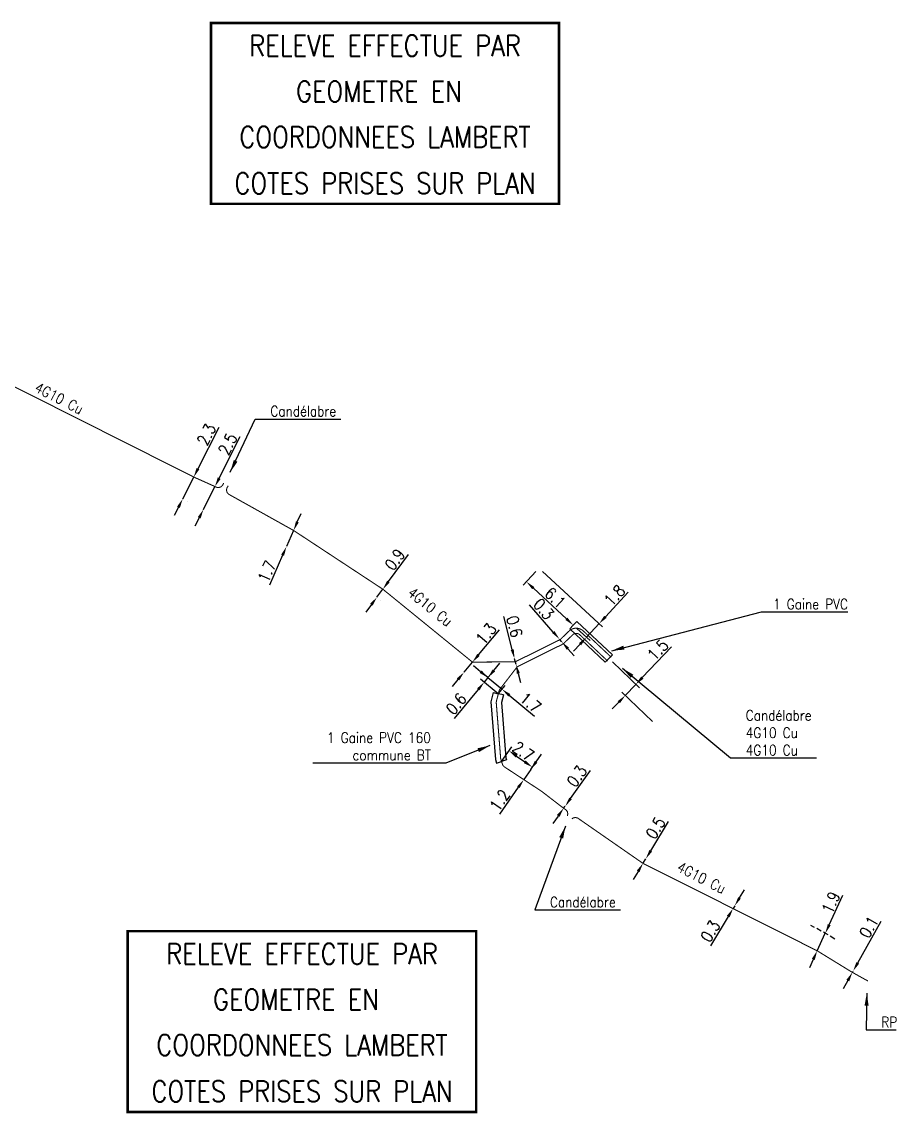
# Model space of a CAD drawing. Header units: millimetres. Extents: x 257011 to 257981, y 142997 to 144000.
# Drawn here: x 257713 to 257796.8, y 143446.5 to 143551.1 of the extents above; entities that cross this region are included whole.
import ezdxf
from ezdxf.enums import TextEntityAlignment as Align

# ---------------------------------------------------------------- set-up
doc = ezdxf.new("R2010")
doc.units = ezdxf.units.MM
doc.header["$PDMODE"] = 34
for name, pattern in [('B_ST_Al', [2000, 1000, 1000]), ('DASHED', [0.75, 0.5, -0.25]), ('E_ST_Cu', [2000, 1000, 1000])]:
    doc.linetypes.add(name, pattern=pattern)
doc.layers.get('DEFPOINTS').update_dxf_attribs({"linetype": 'CONTINUOUS'})
for name, color, linetype in [('E_110', 1, 'CONTINUOUS'), ('E_400', 7, 'CONTINUOUS'), ('E_920', 7, 'CONTINUOUS')]:
    doc.layers.add(name, color=color, linetype=linetype)
doc.styles.get("Standard").update_dxf_attribs({"font": 'romans.shx', "width": 0.85})
doc.dimstyles.get("Standard").update_dxf_attribs({"dimtxt": 1.5, "dimasz": 1.2, "dimexe": 0.625, "dimexo": 0.625, "dimgap": 0.25, "dimtad": 1, "dimdec": 1, "dimzin": 0, "dimdsep": 46, "dimtxsty": 'Standard', "dimcen": -0.5, "dimadec": 0, "dimazin": 0, "dimtfac": 1, "dimtdec": 1, "dimtmove": 0, "dimatfit": 3, "dimfxl": 0, "dimtolj": 1, "dimtzin": 0, "dimarcsym": 0})

# ---------------------------------------------------------------- blocks, each defined once
blk = doc.blocks.new('*D237')
at = {"layer": 'DEFPOINTS', "color": 0, "linetype": 'Continuous', "transparency": 16777216}
for p in [(257729.49, 143507.5), (257728.43, 143505.41), (257728.43, 143505.41)]:
    blk.add_point(p, dxfattribs=at)
at = {"layer": 'E_110', "color": 0, "linetype": 'Continuous', "lineweight": -2, "transparency": 16777216}
for p, q in [((257729.9, 143508.31), (257731.91, 143512.29)), ((257728.43, 143505.41), (257729.49, 143507.5)), ((257728.02, 143504.6), (257727.62, 143503.8)), ((257728.85, 143505.2), (257728.85, 143505.19))]:
    blk.add_line(p, q, dxfattribs=at)
at = {"layer": 'E_110', "color": 0, "linetype": 'Continuous', "transparency": 16777216}
for points in [[(257729.76, 143508.37), (257730.03, 143508.24), (257729.49, 143507.5)], [(257727.89, 143504.67), (257728.16, 143504.54), (257728.43, 143505.41)]]:
    blk.add_solid(points, dxfattribs=at)
at = {"layer": 'E_110', "color": 0, "linetype": 'Continuous', "transparency": 16777216, "insert": (257730.71, 143511.57), "char_height": 1.125, "attachment_point": 5, "rotation": 63.1761}
blk.add_mtext('\\A1;2.3', dxfattribs=at)
blk = doc.blocks.new('*D238')
at = {"layer": 'DEFPOINTS', "color": 0, "linetype": 'Continuous', "transparency": 16777216}
for p in [(257731.52, 143506.59), (257730.42, 143504.4), (257730.42, 143504.4)]:
    blk.add_point(p, dxfattribs=at)
at = {"layer": 'E_110', "color": 0, "linetype": 'Continuous', "lineweight": -2, "transparency": 16777216}
for p, q in [((257731.93, 143507.39), (257733.94, 143511.38)), ((257730.42, 143504.4), (257731.52, 143506.59)), ((257730.01, 143503.6), (257729.6, 143502.8))]:
    blk.add_line(p, q, dxfattribs=at)
at = {"layer": 'E_110', "color": 0, "linetype": 'Continuous', "transparency": 16777216}
for points in [[(257731.79, 143507.46), (257732.06, 143507.32), (257731.52, 143506.59)], [(257729.88, 143503.67), (257730.14, 143503.53), (257730.42, 143504.4)]]:
    blk.add_solid(points, dxfattribs=at)
at = {"layer": 'E_110', "color": 0, "linetype": 'Continuous', "transparency": 16777216, "insert": (257732.74, 143510.66), "char_height": 1.125, "attachment_point": 5, "rotation": 63.1761}
blk.add_mtext('\\A1;2.5', dxfattribs=at)
blk = doc.blocks.new('*D239')
at = {"layer": 'DEFPOINTS', "color": 0, "linetype": 'Continuous', "transparency": 16777216}
for p in [(257739.05, 143502.38), (257738.37, 143500.83), (257738.37, 143500.83)]:
    blk.add_point(p, dxfattribs=at)
at = {"layer": 'E_110', "color": 0, "linetype": 'Continuous', "lineweight": -2, "transparency": 16777216}
for p, q in [((257739.41, 143503.2), (257739.78, 143504.02)), ((257739.05, 143502.38), (257738.37, 143500.83)), ((257738.62, 143502.57), (257738.62, 143502.57)), ((257738, 143500.01), (257736.73, 143497.13))]:
    blk.add_line(p, q, dxfattribs=at)
at = {"layer": 'E_110', "color": 0, "linetype": 'Continuous', "transparency": 16777216}
for points in [[(257739.28, 143503.26), (257739.55, 143503.14), (257739.05, 143502.38)], [(257737.86, 143500.07), (257738.14, 143499.95), (257738.37, 143500.83)]]:
    blk.add_solid(points, dxfattribs=at)
at = {"layer": 'E_110', "color": 0, "linetype": 'Continuous', "transparency": 16777216, "insert": (257736.5, 143498.46), "char_height": 1.125, "attachment_point": 5, "rotation": 66.1173}
blk.add_mtext('\\A1;1.7', dxfattribs=at)
blk = doc.blocks.new('*D240')
at = {"layer": 'DEFPOINTS', "color": 0, "linetype": 'Continuous', "transparency": 16777216}
for p in [(257747.04, 143495.99), (257747.04, 143495.99), (257747.6, 143496.75)]:
    blk.add_point(p, dxfattribs=at)
at = {"layer": 'E_110', "color": 0, "linetype": 'Continuous', "lineweight": -2, "transparency": 16777216}
for p, q in [((257748.13, 143497.48), (257750.05, 143500.08)), ((257747.04, 143495.99), (257747.6, 143496.75)), ((257746.51, 143495.27), (257745.98, 143494.54)), ((257747.42, 143495.71), (257747.42, 143495.71))]:
    blk.add_line(p, q, dxfattribs=at)
at = {"layer": 'E_110', "color": 0, "linetype": 'Continuous', "transparency": 16777216}
for points in [[(257748.01, 143497.57), (257748.25, 143497.39), (257747.6, 143496.75)], [(257746.39, 143495.36), (257746.63, 143495.18), (257747.04, 143495.99)]]:
    blk.add_solid(points, dxfattribs=at)
at = {"layer": 'E_110', "color": 0, "linetype": 'Continuous', "transparency": 16777216, "insert": (257748.75, 143499.59), "char_height": 1.125, "attachment_point": 5, "rotation": 53.6977}
blk.add_mtext('\\A1;0.9', dxfattribs=at)
blk = doc.blocks.new('*D241')
at = {"layer": 'DEFPOINTS', "color": 0, "linetype": 'Continuous', "transparency": 16777216}
for p in [(257756.19, 143489.76), (257755.38, 143488.79), (257755.38, 143488.79)]:
    blk.add_point(p, dxfattribs=at)
at = {"layer": 'E_110', "color": 0, "linetype": 'Continuous', "lineweight": -2, "transparency": 16777216}
for p, q in [((257756.77, 143490.45), (257758.78, 143492.86)), ((257755.38, 143488.79), (257756.19, 143489.76)), ((257754.8, 143488.1), (257754.23, 143487.41))]:
    blk.add_line(p, q, dxfattribs=at)
at = {"layer": 'E_110', "color": 0, "linetype": 'Continuous', "transparency": 16777216}
for points in [[(257756.65, 143490.55), (257756.88, 143490.35), (257756.19, 143489.76)], [(257754.69, 143488.2), (257754.92, 143488), (257755.38, 143488.79)]]:
    blk.add_solid(points, dxfattribs=at)
at = {"layer": 'E_110', "color": 0, "linetype": 'Continuous', "transparency": 16777216, "insert": (257757.49, 143492.48), "char_height": 1.125, "attachment_point": 5, "rotation": 50.129}
blk.add_mtext('\\A1;1.3', dxfattribs=at)
blk = doc.blocks.new('*D242')
at = {"layer": 'DEFPOINTS', "color": 0, "linetype": 'Continuous', "transparency": 16777216}
for p in [(257760.22, 143490.09), (257760.22, 143490.09), (257760.36, 143489.54)]:
    blk.add_point(p, dxfattribs=at)
at = {"layer": 'E_110', "color": 0, "linetype": 'Continuous', "lineweight": -2, "transparency": 16777216}
for p, q in [((257760, 143490.96), (257759.19, 143494.14)), ((257760.36, 143489.54), (257760.22, 143490.09)), ((257760.58, 143488.67), (257760.8, 143487.8))]:
    blk.add_line(p, q, dxfattribs=at)
at = {"layer": 'E_110', "color": 0, "linetype": 'Continuous', "transparency": 16777216}
for points in [[(257760.14, 143491), (257759.85, 143490.92), (257760.22, 143490.09)], [(257760.73, 143488.71), (257760.44, 143488.63), (257760.36, 143489.54)]]:
    blk.add_solid(points, dxfattribs=at)
at = {"layer": 'E_110', "color": 0, "linetype": 'Continuous', "transparency": 16777216, "insert": (257760.21, 143493.17), "char_height": 1.125, "attachment_point": 5, "rotation": 284.2829}
blk.add_mtext('\\A1;0.6', dxfattribs=at)
blk = doc.blocks.new('*D243')
at = {"layer": 'DEFPOINTS', "color": 0, "linetype": 'Continuous', "transparency": 16777216}
for p in [(257764.92, 143475.75), (257765.07, 143475.95), (257765.07, 143475.95)]:
    blk.add_point(p, dxfattribs=at)
at = {"layer": 'E_110', "color": 0, "linetype": 'Continuous', "lineweight": -2, "transparency": 16777216}
for p, q in [((257765.59, 143476.69), (257767.49, 143479.36)), ((257764.92, 143475.75), (257765.07, 143475.95)), ((257765.31, 143475.48), (257765.31, 143475.48)), ((257765.45, 143475.68), (257765.45, 143475.68)), ((257764.4, 143475.01), (257763.88, 143474.28))]:
    blk.add_line(p, q, dxfattribs=at)
at = {"layer": 'E_110', "color": 0, "linetype": 'Continuous', "transparency": 16777216}
for points in [[(257765.47, 143476.77), (257765.71, 143476.6), (257765.07, 143475.95)], [(257764.28, 143475.1), (257764.53, 143474.93), (257764.92, 143475.75)]]:
    blk.add_solid(points, dxfattribs=at)
at = {"layer": 'E_110', "color": 0, "linetype": 'Continuous', "transparency": 16777216, "insert": (257766.19, 143478.83), "char_height": 1.125, "attachment_point": 5, "rotation": 54.6481}
blk.add_mtext('\\A1;0.3', dxfattribs=at)
blk = doc.blocks.new('*D244')
at = {"layer": 'DEFPOINTS', "color": 0, "linetype": 'Continuous', "transparency": 16777216}
for p in [(257772.8, 143470.92), (257772.8, 143470.92), (257772.52, 143470.47)]:
    blk.add_point(p, dxfattribs=at)
at = {"layer": 'E_110', "color": 0, "linetype": 'Continuous', "lineweight": -2, "transparency": 16777216}
for p, q in [((257773.27, 143471.68), (257774.98, 143474.48)), ((257772.52, 143470.47), (257772.8, 143470.92)), ((257772.06, 143469.7), (257771.59, 143468.93))]:
    blk.add_line(p, q, dxfattribs=at)
at = {"layer": 'E_110', "color": 0, "linetype": 'Continuous', "transparency": 16777216}
for points in [[(257773.14, 143471.76), (257773.4, 143471.6), (257772.8, 143470.92)], [(257771.93, 143469.78), (257772.18, 143469.62), (257772.52, 143470.47)]]:
    blk.add_solid(points, dxfattribs=at)
at = {"layer": 'E_110', "color": 0, "linetype": 'Continuous', "transparency": 16777216, "insert": (257773.72, 143473.86), "char_height": 1.125, "attachment_point": 5, "rotation": 58.5298}
blk.add_mtext('\\A1;0.5', dxfattribs=at)
blk = doc.blocks.new('*D245')
at = {"layer": 'DEFPOINTS', "color": 0, "linetype": 'Continuous', "transparency": 16777216}
for p in [(257781.15, 143466.14), (257781.31, 143466.4), (257781.31, 143466.4)]:
    blk.add_point(p, dxfattribs=at)
at = {"layer": 'E_110', "color": 0, "linetype": 'Continuous', "lineweight": -2, "transparency": 16777216}
for p, q in [((257781.77, 143467.17), (257782.24, 143467.94)), ((257781.31, 143466.4), (257781.15, 143466.14)), ((257780.69, 143465.37), (257779, 143462.56))]:
    blk.add_line(p, q, dxfattribs=at)
at = {"layer": 'E_110', "color": 0, "linetype": 'Continuous', "transparency": 16777216}
for points in [[(257781.65, 143467.24), (257781.9, 143467.09), (257781.31, 143466.4)], [(257780.56, 143465.45), (257780.82, 143465.29), (257781.15, 143466.14)]]:
    blk.add_solid(points, dxfattribs=at)
at = {"layer": 'E_110', "color": 0, "linetype": 'Continuous', "transparency": 16777216, "insert": (257778.97, 143463.97), "char_height": 1.125, "attachment_point": 5, "rotation": 58.8812}
blk.add_mtext('\\A1;0.3', dxfattribs=at)
blk = doc.blocks.new('*D246')
at = {"layer": 'DEFPOINTS', "color": 0, "linetype": 'Continuous', "transparency": 16777216}
for p in [(257789.99, 143463.77), (257789.99, 143463.77), (257789.21, 143462.09)]:
    blk.add_point(p, dxfattribs=at)
at = {"layer": 'E_110', "color": 0, "linetype": 'Continuous', "lineweight": -2, "transparency": 16777216}
for p, q in [((257790.37, 143464.59), (257791.66, 143467.41)), ((257789.21, 143462.09), (257789.99, 143463.77)), ((257788.84, 143461.27), (257788.46, 143460.45))]:
    blk.add_line(p, q, dxfattribs=at)
at = {"layer": 'E_110', "color": 0, "linetype": 'Continuous', "transparency": 16777216}
for points in [[(257790.23, 143464.65), (257790.5, 143464.53), (257789.99, 143463.77)], [(257788.7, 143461.33), (257788.98, 143461.21), (257789.21, 143462.09)]]:
    blk.add_solid(points, dxfattribs=at)
at = {"layer": 'E_110', "color": 0, "linetype": 'Continuous', "transparency": 16777216, "insert": (257790.52, 143466.72), "char_height": 1.125, "attachment_point": 5, "rotation": 65.3164}
blk.add_mtext('\\A1;1.9', dxfattribs=at)
blk = doc.blocks.new('*D247')
at = {"layer": 'DEFPOINTS', "color": 0, "linetype": 'Continuous', "transparency": 16777216}
for p in [(257764.52, 143491.97), (257764.52, 143491.97), (257764.74, 143491.71)]:
    blk.add_point(p, dxfattribs=at)
at = {"layer": 'E_110', "color": 0, "linetype": 'Continuous', "lineweight": -2, "transparency": 16777216}
for p, q in [((257763.93, 143492.64), (257761.66, 143495.24)), ((257764.74, 143491.71), (257764.52, 143491.97)), ((257765.33, 143491.04), (257765.92, 143490.36))]:
    blk.add_line(p, q, dxfattribs=at)
at = {"layer": 'E_110', "color": 0, "linetype": 'Continuous', "transparency": 16777216}
for points in [[(257764.04, 143492.74), (257763.82, 143492.55), (257764.52, 143491.97)], [(257765.45, 143491.13), (257765.22, 143490.94), (257764.74, 143491.71)]]:
    blk.add_solid(points, dxfattribs=at)
at = {"layer": 'E_110', "color": 0, "linetype": 'Continuous', "transparency": 16777216, "insert": (257763.01, 143494.84), "char_height": 1.125, "attachment_point": 5, "rotation": 311.1215}
blk.add_mtext('\\A1;0.3', dxfattribs=at)
blk = doc.blocks.new('*D248')
at = {"layer": 'DEFPOINTS', "color": 0, "linetype": 'Continuous', "transparency": 16777216}
for p in [(257792.58, 143460.02), (257792.66, 143460.15), (257792.66, 143460.15)]:
    blk.add_point(p, dxfattribs=at)
at = {"layer": 'E_110', "color": 0, "linetype": 'Continuous', "lineweight": -2, "transparency": 16777216}
for p, q in [((257793.09, 143460.93), (257795.33, 143464.92)), ((257792.58, 143460.02), (257792.66, 143460.15)), ((257792.14, 143459.23), (257791.71, 143458.45))]:
    blk.add_line(p, q, dxfattribs=at)
at = {"layer": 'E_110', "color": 0, "linetype": 'Continuous', "transparency": 16777216}
for points in [[(257792.96, 143461), (257793.23, 143460.86), (257792.66, 143460.15)], [(257792.01, 143459.31), (257792.28, 143459.16), (257792.58, 143460.02)]]:
    blk.add_solid(points, dxfattribs=at)
at = {"layer": 'E_110', "color": 0, "linetype": 'Continuous', "transparency": 16777216, "insert": (257794.16, 143464.37), "char_height": 1.125, "attachment_point": 5, "rotation": 60.7891}
blk.add_mtext('\\A1;0.1', dxfattribs=at)
blk = doc.blocks.new('*D251')
at = {"layer": 'DEFPOINTS', "color": 0, "linetype": 'Continuous', "transparency": 16777216}
for p in [(257757.67, 143488.27), (257757.67, 143488.27), (257758.66, 143486.73)]:
    blk.add_point(p, dxfattribs=at)
at = {"layer": 'E_110', "color": 0, "linetype": 'Continuous', "lineweight": -2, "transparency": 16777216}
for p, q in [((257756.97, 143488.84), (257756.28, 143489.41)), ((257757.67, 143488.27), (257757.97, 143488.63)), ((257757.67, 143488.27), (257759.02, 143487.16)), ((257758.66, 143486.73), (257759.32, 143487.52)), ((257759.71, 143486.58), (257762.14, 143484.59))]:
    blk.add_line(p, q, dxfattribs=at)
at = {"layer": 'E_110', "color": 0, "linetype": 'Continuous', "transparency": 16777216}
for points in [[(257757.07, 143488.96), (257756.88, 143488.72), (257757.67, 143488.27)], [(257759.81, 143486.7), (257759.62, 143486.47), (257759.02, 143487.16)]]:
    blk.add_solid(points, dxfattribs=at)
at = {"layer": 'E_110', "color": 0, "linetype": 'Continuous', "transparency": 16777216, "insert": (257761.75, 143485.88), "char_height": 1.125, "attachment_point": 5, "rotation": 320.518}
blk.add_mtext('\\A1;1.7', dxfattribs=at)
blk = doc.blocks.new('*D252')
at = {"layer": 'DEFPOINTS', "color": 0, "linetype": 'Continuous', "transparency": 16777216}
for p in [(257758.97, 143480.24), (257761.77, 143479.47), (257761.93, 143479.69)]:
    blk.add_point(p, dxfattribs=at)
at = {"layer": 'E_110', "color": 0, "linetype": 'Continuous', "lineweight": -2, "transparency": 16777216}
for p, q in [((257758.97, 143480.24), (257759.95, 143481.64)), ((257760.42, 143480.74), (257761.19, 143480.21)), ((257761.77, 143479.47), (257762.2, 143480.08))]:
    blk.add_line(p, q, dxfattribs=at)
at = {"layer": 'E_110', "color": 0, "linetype": 'Continuous', "transparency": 16777216}
for points in [[(257760.51, 143480.87), (257760.33, 143480.62), (257759.68, 143481.26)], [(257761.28, 143480.33), (257761.1, 143480.08), (257761.93, 143479.69)]]:
    blk.add_solid(points, dxfattribs=at)
at = {"layer": 'E_110', "color": 0, "linetype": 'Continuous', "transparency": 16777216, "insert": (257761.06, 143481.21), "char_height": 1.125, "attachment_point": 5, "rotation": 325.1193}
blk.add_mtext('\\A1;2.7', dxfattribs=at)
blk = doc.blocks.new('*D253')
at = {"layer": 'DEFPOINTS', "color": 0, "linetype": 'Continuous', "transparency": 16777216}
for p in [(257762.57, 143498.77), (257765.85, 143493.3), (257768.32, 143493.45)]:
    blk.add_point(p, dxfattribs=at)
at = {"layer": 'E_110', "color": 0, "linetype": 'Continuous', "lineweight": -2, "transparency": 16777216}
for p, q in [((257762.91, 143498.45), (257768.66, 143493.13)), ((257768.93, 143494.11), (257771.11, 143496.46)), ((257766.2, 143492.98), (257767.45, 143491.82)), ((257767.11, 143492.14), (257768.32, 143493.45)), ((257766.49, 143491.48), (257765.88, 143490.82))]:
    blk.add_line(p, q, dxfattribs=at)
at = {"layer": 'E_110', "color": 0, "linetype": 'Continuous', "transparency": 16777216}
for points in [[(257768.82, 143494.21), (257769.04, 143494), (257768.32, 143493.45)], [(257766.38, 143491.58), (257766.6, 143491.38), (257767.11, 143492.14)]]:
    blk.add_solid(points, dxfattribs=at)
at = {"layer": 'E_110', "color": 0, "linetype": 'Continuous', "transparency": 16777216, "insert": (257769.8, 143496.15), "char_height": 1.125, "attachment_point": 5, "rotation": 47.1784}
blk.add_mtext('\\A1;1.8', dxfattribs=at)
blk = doc.blocks.new('*D254')
at = {"layer": 'DEFPOINTS', "color": 0, "linetype": 'Continuous', "transparency": 16777216}
for p in [(257769.25, 143490.1), (257770.83, 143486.57), (257773.78, 143483.75)]:
    blk.add_point(p, dxfattribs=at)
at = {"layer": 'E_110', "color": 0, "linetype": 'Continuous', "lineweight": -2, "transparency": 16777216}
for p, q in [((257772.46, 143488.28), (257775.27, 143491.22)), ((257769.59, 143489.78), (257772.18, 143487.3)), ((257770.83, 143486.57), (257771.84, 143487.63)), ((257773.44, 143484.07), (257770.49, 143486.89)), ((257770.21, 143485.92), (257769.58, 143485.27))]:
    blk.add_line(p, q, dxfattribs=at)
at = {"layer": 'E_110', "color": 0, "linetype": 'Continuous', "transparency": 16777216}
for points in [[(257772.35, 143488.38), (257772.57, 143488.17), (257771.84, 143487.63)], [(257770.1, 143486.02), (257770.32, 143485.82), (257770.83, 143486.57)]]:
    blk.add_solid(points, dxfattribs=at)
at = {"layer": 'E_110', "color": 0, "linetype": 'Continuous', "transparency": 16777216, "insert": (257773.95, 143490.93), "char_height": 1.125, "attachment_point": 5, "rotation": 46.2974}
blk.add_mtext('\\A1;1.5', dxfattribs=at)
blk = doc.blocks.new('*D257')
at = {"layer": 'DEFPOINTS', "color": 0, "linetype": 'Continuous', "transparency": 16777216}
for p in [(257761.77, 143479.47), (257761.77, 143479.47), (257761.1, 143478.5)]:
    blk.add_point(p, dxfattribs=at)
at = {"layer": 'E_110', "color": 0, "linetype": 'Continuous', "lineweight": -2, "transparency": 16777216}
for p, q in [((257762.29, 143480.21), (257762.8, 143480.95)), ((257761.77, 143479.47), (257761.1, 143478.5)), ((257760.58, 143477.76), (257758.79, 143475.18))]:
    blk.add_line(p, q, dxfattribs=at)
at = {"layer": 'E_110', "color": 0, "linetype": 'Continuous', "transparency": 16777216}
for points in [[(257762.16, 143480.29), (257762.41, 143480.12), (257761.77, 143479.47)], [(257760.46, 143477.85), (257760.71, 143477.68), (257761.1, 143478.5)]]:
    blk.add_solid(points, dxfattribs=at)
at = {"layer": 'E_110', "color": 0, "linetype": 'Continuous', "transparency": 16777216, "insert": (257758.81, 143476.53), "char_height": 1.125, "attachment_point": 5, "rotation": 55.1193}
blk.add_mtext('\\A1;1.2', dxfattribs=at)
blk = doc.blocks.new('*D258')
at = {"layer": 'DEFPOINTS', "color": 0, "linetype": 'Continuous', "transparency": 16777216}
for p in [(257757.67, 143488.27), (257757.67, 143488.27), (257758.66, 143486.73)]:
    blk.add_point(p, dxfattribs=at)
at = {"layer": 'E_110', "color": 0, "linetype": 'Continuous', "lineweight": -2, "transparency": 16777216}
for p, q in [((257758.24, 143488.96), (257758.81, 143489.66)), ((257758.66, 143486.73), (257756.95, 143488.14)), ((257757.67, 143488.27), (257757.31, 143488.57)), ((257757.67, 143488.27), (257757.31, 143487.84)), ((257756.74, 143487.14), (257754.45, 143484.36))]:
    blk.add_line(p, q, dxfattribs=at)
at = {"layer": 'E_110', "color": 0, "linetype": 'Continuous', "transparency": 16777216}
for points in [[(257758.12, 143489.06), (257758.36, 143488.87), (257757.67, 143488.27)], [(257756.63, 143487.24), (257756.86, 143487.05), (257757.31, 143487.84)]]:
    blk.add_solid(points, dxfattribs=at)
at = {"layer": 'E_110', "color": 0, "linetype": 'Continuous', "transparency": 16777216, "insert": (257754.63, 143485.76), "char_height": 1.125, "attachment_point": 5, "rotation": 50.518}
blk.add_mtext('\\A1;0.6', dxfattribs=at)
blk = doc.blocks.new('*D259')
at = {"layer": 'DEFPOINTS', "color": 0, "linetype": 'Continuous', "transparency": 16777216}
for p in [(257762.57, 143498.77), (257761.36, 143497.46), (257765.85, 143493.3)]:
    blk.add_point(p, dxfattribs=at)
at = {"layer": 'E_110', "color": 0, "linetype": 'Continuous', "lineweight": -2, "transparency": 16777216}
for p, q in [((257762.25, 143498.43), (257761.04, 143497.12)), ((257765.19, 143493.91), (257762.02, 143496.85))]:
    blk.add_line(p, q, dxfattribs=at)
at = {"layer": 'E_110', "color": 0, "linetype": 'Continuous', "transparency": 16777216}
for points in [[(257762.12, 143496.96), (257761.92, 143496.74), (257761.36, 143497.46)], [(257765.29, 143494.02), (257765.09, 143493.8), (257765.85, 143493.3)]]:
    blk.add_solid(points, dxfattribs=at)
at = {"layer": 'E_110', "color": 0, "linetype": 'Continuous', "transparency": 16777216, "insert": (257764.12, 143495.93), "char_height": 1.125, "attachment_point": 5, "rotation": 317.1784}
blk.add_mtext('\\A1;6.1', dxfattribs=at)

msp = doc.modelspace()

# ---------------------------------------------------------------- linework, layer by layer
at = {"layer": 'E_110', "linetype": 'E_ST_Cu', "const_width": 0.1}
for points in [[(257692.8, 143528.99), (257692.75, 143528.91, 0.380601), (257692.89, 143528.26), (257697.43, 143524.9), (257709.7, 143517.47), (257729.49, 143507.5), (257729.49, 143507.5), (257729.49, 143507.5), (257729.49, 143507.5), (257731.52, 143506.59), (257731.58, 143506.56, 0.411268), (257732.26, 143506.74), (257732.36, 143506.92)], [(257732.79, 143506.67), (257732.7, 143506.51, 0.417165), (257732.89, 143505.82), (257739.05, 143502.38), (257747.6, 143496.75), (257756.05, 143489.87, 0.174646), (257756.37, 143489.76), (257760.19, 143489.79, 0.113512), (257760.41, 143489.85), (257764.53, 143491.89, 0.077554), (257764.65, 143491.97), (257765.43, 143492.73, -0.400967), (257766.81, 143492.74), (257769.49, 143490.22)], [(257765.27, 143475.02, 0.357122), (257765.1, 143475.63), (257764.92, 143475.75), (257762.82, 143477.37), (257759.26, 143479.71, -0.170817), (257759.06, 143479.97), (257758.93, 143480.38), (257758.89, 143480.51), (257758.47, 143485.84, -0.080803), (257758.48, 143486), (257758.62, 143486.55), (257758.73, 143486.99, -0.104), (257758.82, 143487.17), (257760.41, 143489.23, -0.1135), (257760.58, 143489.37), (257764.75, 143491.44, 0.077554), (257765, 143491.62), (257765.78, 143492.37, -0.400967), (257766.47, 143492.38), (257769.15, 143489.85)], [(257794.08, 143459.19), (257792.58, 143460.02), (257789.21, 143462.09), (257781.15, 143466.14), (257772.52, 143470.47), (257766.33, 143474.77, 0.357122), (257765.7, 143474.72, 0.357122)]]:
    msp.add_lwpolyline(points, format="xyb", dxfattribs=at)
at = {"layer": 'E_110', "color": 7, "linetype": 'DASHED', "flags": 128}
msp.add_lwpolyline([(257790.89, 143463.21), (257790.89, 143463.21), (257789.99, 143463.78), (257788.61, 143464.51), (257788.61, 143464.51)], dxfattribs=at)
at = {"layer": 'E_400', "color": 7, "linetype": 'CONTINUOUS'}
for p, q in [((257765.51, 143492.94), (257765.85, 143493.3)), ((257765.51, 143492.94), (257768.91, 143489.74)), ((257766.2, 143493.66), (257765.85, 143493.3)), ((257766.2, 143493.66), (257769.59, 143490.47)), ((257768.91, 143489.74), (257769.25, 143490.1)), ((257769.59, 143490.47), (257769.25, 143490.1)), ((257758.18, 143486.85), (257757.96, 143485.96)), ((257758.18, 143486.85), (257758.66, 143486.73)), ((257759.15, 143486.61), (257758.66, 143486.73)), ((257759.15, 143486.61), (257758.97, 143485.88)), ((257757.96, 143485.96), (257758.39, 143480.41)), ((257758.97, 143485.88), (257759.38, 143480.6)), ((257758.39, 143480.41), (257758.49, 143480.09)), ((257759.45, 143480.39), (257758.97, 143480.24)), ((257759.38, 143480.6), (257759.45, 143480.39)), ((257758.49, 143480.09), (257758.97, 143480.24))]:
    msp.add_line(p, q, dxfattribs=at)
at = {"layer": 'E_920', "const_width": 0.25}
for points in [[(257731.13, 143551.01), (257764.49, 143551.01), (257764.49, 143533.69), (257731.13, 143533.69)], [(257723.17, 143463.97), (257756.54, 143463.97), (257756.54, 143446.65), (257723.17, 143446.65)]]:
    msp.add_lwpolyline(points, close=True, dxfattribs=at)

# ---------------------------------------------------------------- texts
at = {"layer": 'E_110', "linetype": 'B_ST_Al', "width": 0.85}
for rotation, p in [(332.8647, (257716.6, 143515.05)), (320.9351, (257752.14, 143495.06)), (333.0647, (257778.14, 143469.09))]:
    msp.add_text('4G10 Cu', height=1, rotation=rotation, dxfattribs=at).set_placement(p, align=Align.MIDDLE)
at = {"layer": 'E_110', "linetype": 'Continuous', "char_height": 1, "attachment_point": 4}
for s, insert in [('Candélabre', (257736.83, 143513.81)), ('Candélabre\\P4G10 Cu\\P4G10 Cu', (257782.37, 143482.99)), ('Candélabre', (257763.61, 143466.76)), ('RP', (257795.36, 143455.25))]:
    msp.add_mtext(s, dxfattribs=dict(at, insert=insert))
at = {"layer": 'E_400', "char_height": 1, "attachment_point": 6}
for s, insert in [('1 Gaine PVC', (257792.16, 143495.32)), ('1 Gaine PVC 160\\Pcommune BT ', (257752.2, 143481.68))]:
    msp.add_mtext(s, dxfattribs=dict(at, insert=insert))
at = {"layer": 'E_920', "width": 0.85}
for s, p in [('RELEVE EFFECTUE PAR', (257747.81, 143547.84)), ('GEOMETRE EN ', (257747.81, 143543.46)), ('COORDONNEES LAMBERT', (257747.81, 143539.09)), ('COTES PRISES SUR PLAN', (257747.81, 143534.65)), ('RELEVE EFFECTUE PAR', (257739.86, 143460.8)), ('GEOMETRE EN ', (257739.86, 143456.42)), ('COORDONNEES LAMBERT', (257739.86, 143452.05)), ('COTES PRISES SUR PLAN', (257739.86, 143447.61))]:
    msp.add_text(s, height=2, dxfattribs=at).set_placement(p, align=Align.CENTER)

# ---------------------------------------------------------------- dimensions: what is measured, and where the dimension line sits
at = {"layer": 'E_110', "linetype": 'Continuous'}
for base, p1, p2, angle, override, picture, middle in [((257728.43, 143505.41), (257729.49, 143507.5), (257728.43, 143505.41), 63.1761, {"dimscale": 0.75, "dimatfit": 0}, '*D237', (257731.38, 143511.23)), ((257730.42, 143504.4), (257731.52, 143506.59), (257730.42, 143504.4), 63.1761, {"dimscale": 0.75, "dimatfit": 0}, '*D238', (257733.41, 143510.32)), ((257738.37, 143500.83), (257739.05, 143502.38), (257738.37, 143500.83), 66.1173, {"dimscale": 0.75, "dimatfit": 0}, '*D239', (257737.18, 143498.16)), ((257747.04, 143495.99), (257747.6, 143496.75), (257747.04, 143495.99), 53.6977, {"dimscale": 0.75, "dimatfit": 0}, '*D240', (257749.36, 143499.14)), ((257761.36, 143497.46), (257765.85, 143493.3), (257762.57, 143498.77), 317.1784, {"dimscale": 0.75, "dimatfit": 0}, '*D259', (257763.61, 143495.38)), ((257768.32, 143493.45), (257765.85, 143493.3), (257762.57, 143498.77), 227.1784, {"dimscale": 0.75, "dimatfit": 0}, '*D253', (257770.35, 143495.64)), ((257764.52, 143491.97), (257764.74, 143491.71), (257764.52, 143491.97), 311.1215, {"dimscale": 0.75, "dimatfit": 0}, '*D247', (257762.45, 143494.34)), ((257760.22, 143490.09), (257760.36, 143489.54), (257760.22, 143490.09), 284.2829, {"dimscale": 0.75, "dimatfit": 0}, '*D242', (257759.48, 143492.98)), ((257755.38, 143488.79), (257756.19, 143489.76), (257755.38, 143488.79), 50.129, {"dimscale": 0.75, "dimatfit": 0}, '*D241', (257758.06, 143492)), ((257770.83, 143486.57), (257769.25, 143490.1), (257773.78, 143483.75), 46.2974, {"dimscale": 0.75, "dimatfit": 0}, '*D254', (257774.5, 143490.41)), ((257757.67, 143488.27), (257758.66, 143486.73), (257757.67, 143488.27), 230.518, {"dimscale": 0.75, "dimexo": 0, "dimatfit": 0}, '*D258', (257755.21, 143485.28)), ((257757.67, 143488.27), (257758.66, 143486.73), (257757.67, 143488.27), 320.518, {"dimscale": 0.75, "dimexo": 0, "dimatfit": 0}, '*D251', (257761.27, 143485.3)), ((257761.93, 143479.69), (257758.97, 143480.24), (257761.77, 143479.47), 145.1193, {"dimscale": 0.75, "dimexo": 0, "dimatfit": 0}, '*D252', (257760.63, 143480.59)), ((257761.77, 143479.47), (257761.1, 143478.5), (257761.77, 143479.47), 235.1193, {"dimscale": 0.75, "dimatfit": 0}, '*D257', (257759.43, 143476.1)), ((257765.0717, 143475.9538), (257764.925, 143475.747), (257765.0717, 143475.9538), 234.6481, {"dimscale": 0.75, "dimatfit": 0}, '*D243', (257766.8013, 143478.3919)), ((257772.8, 143470.92), (257772.52, 143470.47), (257772.8, 143470.92), 238.5298, {"dimscale": 0.75, "dimatfit": 0}, '*D244', (257774.36, 143473.46)), ((257781.31, 143466.4), (257781.15, 143466.14), (257781.31, 143466.4), 238.8812, {"dimscale": 0.75, "dimatfit": 0}, '*D245', (257779.61, 143463.58)), ((257789.99, 143463.77), (257789.21, 143462.09), (257789.99, 143463.77), 245.3164, {"dimscale": 0.75, "dimatfit": 0}, '*D246', (257791.2, 143466.41)), ((257792.6551, 143460.1462), (257792.584, 143460.019), (257792.6551, 143460.1462), 240.7891, {"dimscale": 0.75, "dimatfit": 0}, '*D248', (257794.8118, 143464.0035))]:
    dim = msp.add_linear_dim(base=base, p1=p1, p2=p2, angle=angle, dimstyle='Standard', override=override, dxfattribs=at)
    dim.commit()
    dim.dimension.update_dxf_attribs({"geometry": picture, "text_midpoint": middle, "dimtype": 160})

# ---------------------------------------------------------------- leaders
at = {"layer": 'E_110', "linetype": 'Continuous', "annotation_type": 0, "has_hookline": 1, "hookline_direction": 0}
for points, text_width in [([(257732.99, 143507.97), (257735.38, 143513.06), (257736.58, 143513.06)], 6.76), ([(257770.55, 143489.17), (257780.92, 143480.57), (257782.12, 143480.57)], 6.76), ([(257765.1, 143474.04), (257762.16, 143466.01), (257763.36, 143466.01)], 6.76), ([(257793.96, 143458.02), (257793.91, 143454.5), (257795.11, 143454.5)], 1.42)]:
    msp.add_leader(points, dimstyle='Standard', dxfattribs=dict(at, text_width=text_width))
at = {"layer": 'E_400', "annotation_type": 0, "has_hookline": 1}
for points, hookline_direction, text_width in [([(257769.53, 143490.85), (257783.89, 143494.57)], 0, 8.01), ([(257757.85, 143481.76), (257753.65, 143480.09), (257752.45, 143480.09)], 1, 11.29)]:
    msp.add_leader(points, dimstyle='Standard', dxfattribs=dict(at, hookline_direction=hookline_direction, text_width=text_width))

doc.saveas('drawing.dxf')
